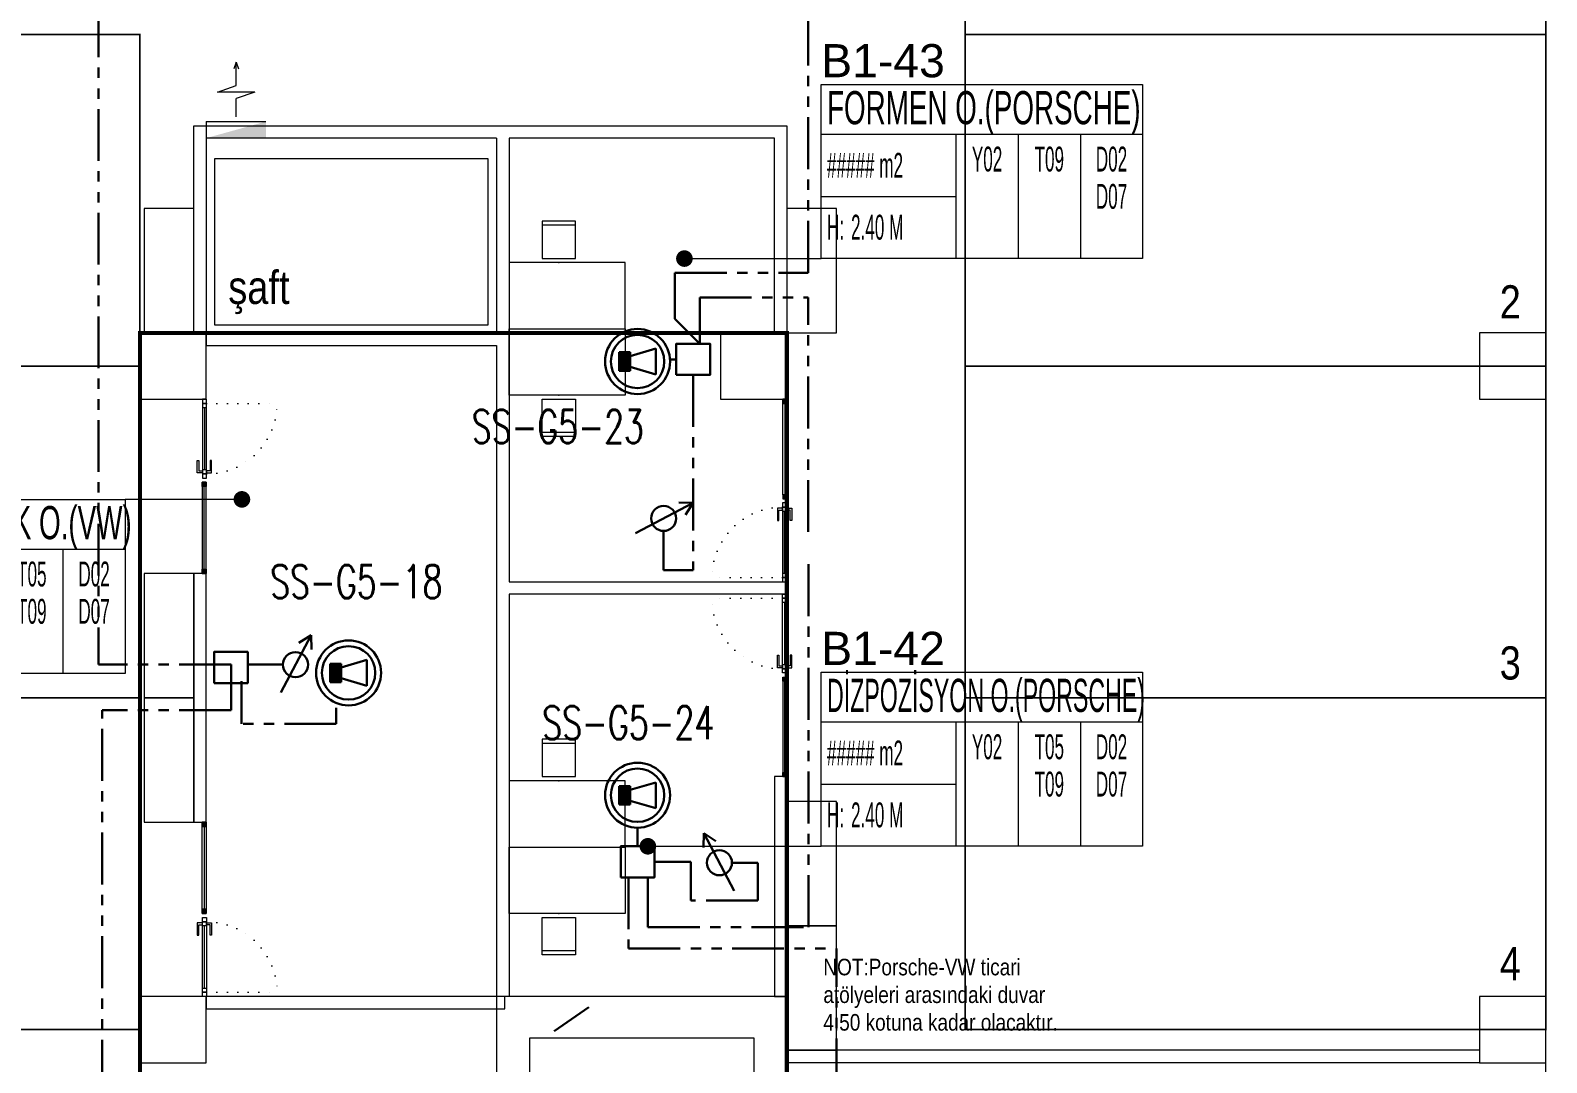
# Model space of a CAD drawing. Header units: metres. Extents: x -13545 to 152404, y -11890 to 28436.
# Drawn here: x 59528 to 61356, y 3200 to 4445 of the extents above; entities that cross this region are included whole.
import ezdxf
from ezdxf.enums import TextEntityAlignment as Align
from ezdxf.xclip import XClip

# ---------------------------------------------------------------- set-up
doc = ezdxf.new("R2010")
doc.units = ezdxf.units.M
doc.header["$LTSCALE"] = 100
doc.header["$MEASUREMENT"] = 0
doc.header["$XCLIPFRAME"] = 0
for name, pattern in [('DOT2', [0.125, 0, -0.125]), ('DOT5', [0.75, 0, -0.75]), ('HIDDEN', [0.375, 0.25, -0.125]), ('PHANTOM2', [1.25, 0.625, -0.125, 0.125, -0.125, 0.125, -0.125])]:
    doc.linetypes.add(name, pattern=pattern)
doc.layers.get('0').update_dxf_attribs({"color": 9, "lineweight": 9})
for name, color, linetype, lineweight in [('00', 9, 'Continuous', 9), ('01', 9, 'Continuous', 9), ('05', 9, 'Continuous', 9), ('06B', 9, 'Continuous', 9), ('06D', 9, 'Continuous', 9), ('10', 9, 'Continuous', 9), ('15', 9, 'Continuous', 9), ('20', 9, 'DOT2', 9), ('21', 9, 'Continuous', 9), ('21_mahal200', 9, 'Continuous', 9), ('32-ekipman', 9, 'Continuous', 9), ('E-3W ACİL ANONS İÇİN HOPARLÖR (GÖMME) (YANGINA DAYANIKLI)', 7, 'Continuous', 30), ('E-KABLO', 7, 'Continuous', 30), ('E-SES AYAR ANAHTARI', 7, 'Continuous', 30), ('E-YANGIN', 7, 'Continuous', 30), ('E-YAZI', 7, 'Continuous', 30)]:
    doc.layers.add(name, color=color, linetype=linetype, lineweight=lineweight)
doc.styles.add('Arial', font='arial.ttf', dxfattribs={"height": 2.5})
doc.styles.add('ILGAZ', font='txttw.shx')
doc.styles.add('MuuM_TEXT-STANDART', font='ARIALN.TTF')
doc.dimstyles.new('MuuM_DIM200', dxfattribs={"dimscale": 20, "dimtxt": 2, "dimasz": 1, "dimexe": 1, "dimexo": 1, "dimgap": 1, "dimtad": 1, "dimdec": 1, "dimrnd": 0.5, "dimdsep": 46, "dimtxsty": 'MuuM_TEXT-STANDART', "dimblk": 'ARCHTICK', "dimcen": 0, "dimdle": 0.15, "dimclrd": 256, "dimclre": 256, "dimclrt": 256, "dimadec": 0, "dimazin": 0, "dimtfac": 5, "dimtdec": 1, "dimtix": 1, "dimtmove": 2, "dimatfit": 3, "dimldrblk": 'DOT', "dimfxl": 3, "dimfxlon": 1, "dimtolj": 1, "dimlwd": -1, "dimlwe": -1, "dimarcsym": 0})

# ---------------------------------------------------------------- blocks, each defined once
blk = doc.blocks.new('100_SES AYAR ANAHTARI')
at = {"layer": 'E-SES AYAR ANAHTARI', "color": 4}
for p, q in [((1.776, 3.255), (-1.686, 1.426)), ((1.776, 3.255), (0.915, 3.283)), ((1.776, 3.255), (1.312, 2.529)), ((0, 0), (0, 1.561))]:
    blk.add_line(p, q, dxfattribs=at)
blk.add_circle((0, 2.317), 0.756, dxfattribs=at)
blk = doc.blocks.new('100_3W ACİL ANONS İÇİN HOPARLÖR (GÖMME) (YANGINA DAYANIKLI)')
at = {"layer": 'E-3W ACİL ANONS İÇİN HOPARLÖR (GÖMME) (YANGINA DAYANIKLI)', "color": 4}
for p, q in [((-1.58, -0.79), (-1.58, 0.79)), ((-1.58, 0.79), (-0.63, 0.79)), ((-0.63, 0.47), (1.58, 1.11)), ((-0.63, 0.79), (-0.63, -0.79)), ((1.58, -1.11), (1.58, 1.11)), ((-0.63, -0.79), (-1.58, -0.79)), ((-0.63, -0.47), (1.58, -1.11))]:
    blk.add_line(p, q, dxfattribs=at)
at = {"layer": 'E-3W ACİL ANONS İÇİN HOPARLÖR (GÖMME) (YANGINA DAYANIKLI)', "color": 3}
for radius in [2.8, 2.3]:
    blk.add_circle((0, 0), radius, dxfattribs=at)
at = {"layer": 'E-3W ACİL ANONS İÇİN HOPARLÖR (GÖMME) (YANGINA DAYANIKLI)', "color": 4}
blk.add_solid([(-1.58, 0.79), (-0.63, 0.79), (-1.58, -0.79), (-0.63, -0.79)], dxfattribs=at)
blk = doc.blocks.new('p-kolon_80x80')
blk.add_lwpolyline([(-40, -40), (40, -40), (40, 40), (-40, 40)], close=True)
blk = doc.blocks.new('1.bod.mimari.elk')
at = {"layer": '01'}
blk.add_lwpolyline([(4130, -5950), (4130, -5950), (4130, -5950), (4130, -5400), (4400, -5400), (4400, -5950), (4400, -5950), (4400, -5950), (4440, -5950), (4440, -5350), (4090, -5350), (4090, -5950), (4130, -5950)], dxfattribs=at)
for p in [(3700, -4590), (4400, -4590), (5315, -4590), (3700, -5390), (5315, -5390)]:
    blk.add_blockref('p-kolon_80x80', p, dxfattribs=at)
blk = doc.blocks.new('p-işyeri')
at = {"color": 0, "const_width": 2}
blk.add_lwpolyline([(200, 0), (200, 700), (-200, 700), (-200, 0)], close=True, dxfattribs=at)
blk = doc.blocks.new('p-dilatasyon yeri')
at = {"layer": '06D'}
blk.add_lwpolyline([(5355, 80), (5355, 6454.5)], dxfattribs=at)
blk = doc.blocks.new('prf-10x10')
blk.add_lwpolyline([(-5, -5), (5, -5), (5, 5), (-5, 5)], close=True)
at = {"color": 255}
blk.add_solid([(-5, -5), (5, -5), (-5, 5), (5, 5)], dxfattribs=at)
at = {"layer": '10'}
blk.add_point((0, 0), dxfattribs=at)
blk = doc.blocks.new('*U344')
at = {"layer": '06D'}
blk.add_lwpolyline([(-2.5, 110), (2.5, 110), (2.5, 0), (-2.5, 0)], close=True, dxfattribs=at)
at = {"layer": '15'}
blk.add_lwpolyline([(0, 105), (0, 5)], dxfattribs=at)
at = {"layer": '10', "xscale": 0.5, "yscale": 0.5, "rotation": 90}
for p in [(0, 107.5), (0, 2.5)]:
    blk.add_blockref('prf-10x10', p, dxfattribs=at)
blk = doc.blocks.new('p-al-01')
at = {"layer": '06B'}
for points in [[(27, 4.3), (27, 10.6), (42, 10.6), (42, 8.7), (29.3, 8.7), (29.3, 8.7), (29.3, 4.3), (27, 4.3)], [(27, -0.7), (27, -6.9), (42, -6.9), (42, -5), (29.3, -5), (29.3, -5), (29.3, -0.7), (27, -0.7)]]:
    blk.add_lwpolyline(points, dxfattribs=at)
at = {"layer": '06D'}
for p, q in [((115.7, 4.3), (28.8, 4.3)), ((28.8, -0.7), (115.7, -0.7))]:
    blk.add_line(p, q, dxfattribs=at)
at = {"layer": '10'}
for points in [[(25.7, -0.7), (25.7, 4.3), (20.7, 4.3), (20.7, -0.7)], [(30.7, -0.7), (30.7, 4.3), (25.7, 4.3), (25.7, -0.7)], [(110.7, -0.7), (110.7, 4.3), (105.7, 4.3), (105.7, -0.7)], [(115.7, -0.7), (115.7, 4.3), (110.7, 4.3), (110.7, -0.7)]]:
    blk.add_lwpolyline(points, close=True, dxfattribs=at)
at = {"layer": '15'}
blk.add_lwpolyline([(105.7, 1.8), (30.7, 1.8)], dxfattribs=at)
at = {"layer": '20'}
blk.add_lwpolyline([(110.7, -0.7), (110.7, -85.7)], dxfattribs=at)
blk.add_arc((110.7, -0.7), 85, 180, 270, dxfattribs=at)
blk = doc.blocks.new('YD-72-20')
at = {"linetype": 'Continuous'}
for p, q in [((0, 0.714), (-0.028, 0.634)), ((0, 0.714), (0.028, 0.634)), ((0, 0.434), (0, 0.714)), ((0.225, 0.355), (0, 0.434)), ((-0.225, 0.355), (0.225, 0.355)), ((-0.225, 0.355), (0, 0.276)), ((0, 0.058), (0, 0.276)), ((0.36, 0), (-0.36, 0)), ((0.36, 0), (0.36, -0.2))]:
    blk.add_line(p, q, dxfattribs=at)
blk.add_solid([(0.36, -0.2), (-0.36, 0), (-0.36, -0.2)])
blk = doc.blocks.new('b1 yan.dol')
at = {"xscale": -100, "yscale": 100, "zscale": 100}
blk.add_blockref('YD-72-20', (59776, -15176.4), dxfattribs=at)
blk = doc.blocks.new('p-birim')
blk.add_lwpolyline([(0, 0), (1, 0), (1, 1), (0, 1)], close=True)
blk = doc.blocks.new('_ArchTick')
at = {"color": 0, "linetype": 'ByBlock', "const_width": 0.15}
blk.add_lwpolyline([(-0.5, -0.5), (0.5, 0.5)], dxfattribs=at)
blk = doc.blocks.new('_Dot')
at = {"color": 0, "linetype": 'ByBlock', "lineweight": -2}
blk.add_line((-0.5, 0), (-1, 0), dxfattribs=at)
at = {"color": 0, "linetype": 'ByBlock', "const_width": 0.5}
blk.add_lwpolyline([(-0.25, 0, 1), (0.25, 0, 1)], format="xyb", close=True, dxfattribs=at)
blk = doc.blocks.new('0_roomno2')
blk.add_lwpolyline([(19.375, -10.5), (0, -10.5), (0, 0), (19.375, 0)], close=True)
for points in [[(0, -3), (19.375, -3)], [(8.125, -3), (8.125, -10.5)], [(11.875, -3), (11.875, -10.5)], [(15.625, -3), (15.625, -10.5)], [(0, -6.75), (8.125, -6.75)]]:
    blk.add_lwpolyline(points)
at = {"style": 'MuuM_TEXT-STANDART', "width": 0.6}
blk.add_text('H:', height=1.5, dxfattribs=at).set_placement((0.35, -8.608), align=Align.MIDDLE_LEFT)
at = {"style": 'Arial'}
blk.add_attdef('ODANO', (0, 1.17), '', height=2, dxfattribs=at)
blk.add_attdef('MEKANADI', text='', height=2, dxfattribs=at).set_placement((0.35, -3), align=Align.BOTTOM_LEFT)
at = {"style": 'MuuM_TEXT-STANDART', "width": 0.6}
for tag, p in [('M2', (0.35, -4.875)), ('TEMIZTAVANYUKSEKLIGI', (1.8, -8.608))]:
    blk.add_attdef(tag, text='', height=1.5, dxfattribs=at).set_placement(p, align=Align.MIDDLE_LEFT)
for tag, p in [('YER01', (10, -4.5)), ('TAVAN01', (13.75, -4.5)), ('DUVAR01', (17.5, -4.5)), ('YER02', (10, -6.75)), ('TAVAN02', (13.75, -6.75)), ('DUVAR02', (17.5, -6.75)), ('YER03', (10, -9)), ('TAVAN03', (13.75, -9)), ('DUVAR03', (17.5, -9))]:
    blk.add_attdef(tag, text='', height=1.5, dxfattribs=at).set_placement(p, align=Align.MIDDLE_CENTER)
blk = doc.blocks.new('p-sandalye')
blk.add_line((-45, 20), (-45, -20))
blk.add_lwpolyline([(-5, 20), (-50, 20), (-50, -20), (-5, -20)], close=True)
blk.add_point((0, 0.1))
blk = doc.blocks.new('p-masa_servis')
at = {"linetype": 'DOT5'}
blk.add_lwpolyline([(0, 0), (0, 0)], dxfattribs=at)
blk.add_lwpolyline([(0, 0), (0, -80), (140, -80), (140, 0)], close=True)
for p, rotation in [((60, 0), 270), ((50, -110.1), 2.073722e-10)]:
    blk.add_blockref('p-sandalye', p, dxfattribs=dict(rotation=rotation))
blk = doc.blocks.new('1.bod.mimari1.elk')
at = {"layer": '00'}
for points in [[(3725, -4550), (3725, -4300), (4440, -4300), (4440, -4550), (4425, -4550), (4425, -4315), (4105, -4315), (4105, -4850), (4105, -4850), (4105, -4850), (4105, -4850), (4105, -4850), (4105, -4850), (4105, -4850), (4105, -4850), (4105, -4850), (4105, -4850), (4105, -4850), (4105, -4850), (4105, -4850), (4440, -4850), (4440, -4865), (4105, -4865), (4105, -5350), (4100, -5350)], [(4090, -4315), (4090, -4550), (3740, -4550), (3740, -4565), (4090, -4565), (4090, -4970), (4090, -4970), (4090, -4970), (4090, -4985), (4090, -4985), (4090, -4985), (4090, -5350)], [(4090, -4315), (3740, -4315), (3740, -4550)], [(4090, -5350), (3740, -5350), (3740, -5365), (4020, -5365)], [(4020, -5365), (4100, -5365), (4100, -5350)], [(5275, -5415), (4440, -5415)], [(5275, -5430), (4440, -5430)]]:
    blk.add_lwpolyline(points, dxfattribs=at)
for points in [[(3725, -5140), (3740, -5140), (3740, -4840), (3725, -4840)], [(4440, -5350), (4440, -5085), (4425, -5085), (4425, -5350)]]:
    blk.add_lwpolyline(points, close=True, dxfattribs=at)
at = {"layer": '06D'}
for points in [[(3750, -4540), (4080, -4540), (4080, -4340), (3750, -4340)], [(4435, -4630), (4440, -4630), (4440, -4745), (4435, -4745)], [(4435, -5085), (4440, -5085), (4440, -4970), (4435, -4970)]]:
    blk.add_lwpolyline(points, close=True, dxfattribs=at)
at = {"layer": '15'}
for points in [[(4437.5, -4635), (4437.5, -4745)], [(4437.5, -5080), (4437.5, -4970)]]:
    blk.add_lwpolyline(points, dxfattribs=at)
at = {"layer": '20', "ltscale": 2, "const_width": 5}
blk.add_lwpolyline([(4440, -7830), (3660, -7830), (3660, -4550), (4440, -4550)], close=True, dxfattribs=at)
for name, p in [('p-dilatasyon yeri', (0, -8630)), ('*U344', (3737.5, -5250))]:
    blk.add_blockref(name, p)
for p, rotation in [((3739.6, -4745.67), 90.00000000000001), ((4435.4, -4734.33), 270)]:
    blk.add_blockref('p-al-01', p, dxfattribs=dict(rotation=rotation))
at = {"xscale": -1}
for name, p, rotation in [('*U344', (3737.5, -4730), 180), ('p-al-01', (4435.4, -4980.67), 270), ('p-al-01', (3739.6, -5234.33), 90)]:
    blk.add_blockref(name, p, dxfattribs=dict(at, rotation=rotation))
at = {"layer": '05', "xscale": 60.00000000000003, "yscale": 150}
for p in [(3665, -4550), (4440, -4550), (3665, -4990), (3665, -5140), (4440, -5265), (4440, -5415), (4440, -5580)]:
    blk.add_blockref('p-birim', p, dxfattribs=at)
at = {"layer": '05'}
ref = blk.add_blockref('p-masa_servis', (4105, -4465), dxfattribs=at)
XClip(ref).set_block_clipping_path([(-55.5106706136, -84.5585723777), (163.3295749435, 61.9818189005)])
ref = blk.add_blockref('p-masa_servis', (4105, -4625), dxfattribs=dict(at, xscale=-1, rotation=180))
XClip(ref).set_block_clipping_path([(-55.5106706136, -84.5585723777), (163.3295749435, 61.9818189005)])
ref = blk.add_blockref('p-masa_servis', (4105, -5090), dxfattribs=at)
XClip(ref).set_block_clipping_path([(-55.5106706136, -84.5585723777), (163.3295749435, 61.9818189005)])
ref = blk.add_blockref('p-masa_servis', (4105, -5250), dxfattribs=dict(at, xscale=-1, rotation=180))
XClip(ref).set_block_clipping_path([(-55.5106706136, -84.5585723777), (163.3295749435, 61.9818189005)])
at = {"layer": '06D', "color": 89, "linetype": 'HIDDEN', "true_color": 0x2e4d23, "rotation": 90}
for p in [(5355, -3990), (3660, -4390), (5355, -4390), (3660, -4790), (5355, -4790), (3660, -5190), (5355, -5190), (3660, -5590)]:
    blk.add_blockref('p-işyeri', p, dxfattribs=at)
at = {"layer": '10', "extrusion": (0, 0, -1), "yscale": 0.5, "zscale": -1, "rotation": 270}
for p, xscale in [((-4437.5, -4632.5), -0.5), ((-4437.5, -4747.5), -0.5), ((-4437.5, -4967.5), 0.5), ((-4437.5, -5082.5), 0.5)]:
    blk.add_blockref('prf-10x10', p, dxfattribs=dict(at, xscale=xscale))
at = {"layer": '21_mahal200'}
ref = blk.add_blockref('0_roomno2', (4481.35, -4250.27), dxfattribs=dict(at, xscale=20, yscale=20, zscale=20))
ref.add_attrib('ODANO', 'B1-43', (4481.35, -4241.63), dxfattribs={"layer": '0', "height": 40, "style": 'Arial'})
ref.add_attrib('MEKANADI', 'FORMEN O.(PORSCHE)', dxfattribs={"layer": '0', "height": 40, "style": 'Arial', "width": 0.6}).set_placement((4488.35, -4310.27), align=Align.BOTTOM_LEFT)
ref.add_attrib('M2', '##### m2', dxfattribs={"layer": '0', "height": 30, "style": 'MuuM_TEXT-STANDART', "width": 0.6}).set_placement((4488.35, -4347.77), align=Align.MIDDLE_LEFT)
ref.add_attrib('TEMIZTAVANYUKSEKLIGI', '2.40 M', dxfattribs={"layer": '0', "height": 30, "style": 'MuuM_TEXT-STANDART', "width": 0.6}).set_placement((4517.35, -4422.43), align=Align.MIDDLE_LEFT)
ref.add_attrib('YER01', 'Y02', dxfattribs={"layer": '0', "height": 30, "style": 'MuuM_TEXT-STANDART', "width": 0.6}).set_placement((4681.35, -4340.27), align=Align.MIDDLE_CENTER)
ref.add_attrib('TAVAN01', 'T09', dxfattribs={"layer": '0', "height": 30, "style": 'MuuM_TEXT-STANDART', "width": 0.6}).set_placement((4756.35, -4340.27), align=Align.MIDDLE_CENTER)
ref.add_attrib('DUVAR01', 'D02', dxfattribs={"layer": '0', "height": 30, "style": 'MuuM_TEXT-STANDART', "width": 0.6}).set_placement((4831.35, -4340.27), align=Align.MIDDLE_CENTER)
ref.add_attrib('DUVAR02', 'D07', dxfattribs={"layer": '0', "height": 30, "style": 'MuuM_TEXT-STANDART', "width": 0.6}).set_placement((4831.35, -4385.27), align=Align.MIDDLE_CENTER)
ref = blk.add_blockref('0_roomno2', (3254.7, -4750.67), dxfattribs=dict(at, xscale=20, yscale=20, zscale=20))
ref.add_attrib('ODANO', 'B1-49', (3254.7, -4742.03), dxfattribs={"layer": '0', "height": 40, "style": 'Arial'})
ref.add_attrib('MEKANADI', 'ŞARJ+ELEKTRİK O.(VW)', dxfattribs={"layer": '0', "height": 40, "style": 'Arial', "width": 0.6}).set_placement((3261.7, -4810.67), align=Align.BOTTOM_LEFT)
ref.add_attrib('M2', '##### m2', dxfattribs={"layer": '0', "height": 30, "style": 'MuuM_TEXT-STANDART', "width": 0.6}).set_placement((3261.7, -4848.17), align=Align.MIDDLE_LEFT)
ref.add_attrib('TEMIZTAVANYUKSEKLIGI', '2.40 M', dxfattribs={"layer": '0', "height": 30, "style": 'MuuM_TEXT-STANDART', "width": 0.6}).set_placement((3290.7, -4922.83), align=Align.MIDDLE_LEFT)
ref.add_attrib('YER01', 'Y02', dxfattribs={"layer": '0', "height": 30, "style": 'MuuM_TEXT-STANDART', "width": 0.6}).set_placement((3454.7, -4840.67), align=Align.MIDDLE_CENTER)
ref.add_attrib('TAVAN01', 'T05', dxfattribs={"layer": '0', "height": 30, "style": 'MuuM_TEXT-STANDART', "width": 0.6}).set_placement((3529.7, -4840.67), align=Align.MIDDLE_CENTER)
ref.add_attrib('DUVAR01', 'D02', dxfattribs={"layer": '0', "height": 30, "style": 'MuuM_TEXT-STANDART', "width": 0.6}).set_placement((3604.7, -4840.67), align=Align.MIDDLE_CENTER)
ref.add_attrib('TAVAN02', 'T09', dxfattribs={"layer": '0', "height": 30, "style": 'MuuM_TEXT-STANDART', "width": 0.6}).set_placement((3529.7, -4885.67), align=Align.MIDDLE_CENTER)
ref.add_attrib('DUVAR02', 'D07', dxfattribs={"layer": '0', "height": 30, "style": 'MuuM_TEXT-STANDART', "width": 0.6}).set_placement((3604.7, -4885.67), align=Align.MIDDLE_CENTER)
ref = blk.add_blockref('0_roomno2', (4481.35, -4959.03), dxfattribs=dict(at, xscale=20, yscale=20, zscale=20))
ref.add_attrib('ODANO', 'B1-42', (4481.35, -4950.39), dxfattribs={"layer": '0', "height": 40, "style": 'Arial'})
ref.add_attrib('MEKANADI', 'DİZPOZİSYON O.(PORSCHE)', dxfattribs={"layer": '0', "height": 40, "style": 'Arial', "width": 0.5}).set_placement((4488.35, -5019.03), align=Align.BOTTOM_LEFT)
ref.add_attrib('M2', '##### m2', dxfattribs={"layer": '0', "height": 30, "style": 'MuuM_TEXT-STANDART', "width": 0.6}).set_placement((4488.35, -5056.53), align=Align.MIDDLE_LEFT)
ref.add_attrib('TEMIZTAVANYUKSEKLIGI', '2.40 M', dxfattribs={"layer": '0', "height": 30, "style": 'MuuM_TEXT-STANDART', "width": 0.6}).set_placement((4517.35, -5131.19), align=Align.MIDDLE_LEFT)
ref.add_attrib('YER01', 'Y02', dxfattribs={"layer": '0', "height": 30, "style": 'MuuM_TEXT-STANDART', "width": 0.6}).set_placement((4681.35, -5049.03), align=Align.MIDDLE_CENTER)
ref.add_attrib('TAVAN01', 'T05', dxfattribs={"layer": '0', "height": 30, "style": 'MuuM_TEXT-STANDART', "width": 0.6}).set_placement((4756.35, -5049.03), align=Align.MIDDLE_CENTER)
ref.add_attrib('DUVAR01', 'D02', dxfattribs={"layer": '0', "height": 30, "style": 'MuuM_TEXT-STANDART', "width": 0.6}).set_placement((4831.35, -5049.03), align=Align.MIDDLE_CENTER)
ref.add_attrib('TAVAN02', 'T09', dxfattribs={"layer": '0', "height": 30, "style": 'MuuM_TEXT-STANDART', "width": 0.6}).set_placement((4756.35, -5094.03), align=Align.MIDDLE_CENTER)
ref.add_attrib('DUVAR02', 'D07', dxfattribs={"layer": '0', "height": 30, "style": 'MuuM_TEXT-STANDART', "width": 0.6}).set_placement((4831.35, -5094.03), align=Align.MIDDLE_CENTER)
ref = blk.add_blockref('0_roomno2', (3254.7, -5442.72), dxfattribs=dict(at, xscale=20, yscale=20, zscale=20))
ref.add_attrib('ODANO', 'B1-51', (3254.7, -5434.08), dxfattribs={"layer": '0', "height": 40, "style": 'Arial'})
ref.add_attrib('MEKANADI', 'ELEK.O.', dxfattribs={"layer": '0', "height": 40, "style": 'Arial'}).set_placement((3261.7, -5502.72), align=Align.BOTTOM_LEFT)
ref.add_attrib('M2', '#### m2', dxfattribs={"layer": '0', "height": 30, "style": 'MuuM_TEXT-STANDART', "width": 0.6}).set_placement((3261.7, -5540.22), align=Align.MIDDLE_LEFT)
ref.add_attrib('TEMIZTAVANYUKSEKLIGI', '2.90 M', dxfattribs={"layer": '0', "height": 30, "style": 'MuuM_TEXT-STANDART', "width": 0.6}).set_placement((3290.7, -5614.88), align=Align.MIDDLE_LEFT)
ref.add_attrib('YER01', 'Y01', dxfattribs={"layer": '0', "height": 30, "style": 'MuuM_TEXT-STANDART', "width": 0.6}).set_placement((3454.7, -5532.72), align=Align.MIDDLE_CENTER)
ref.add_attrib('TAVAN01', 'T09', dxfattribs={"layer": '0', "height": 30, "style": 'MuuM_TEXT-STANDART', "width": 0.6}).set_placement((3529.7, -5532.72), align=Align.MIDDLE_CENTER)
ref.add_attrib('DUVAR01', 'D07', dxfattribs={"layer": '0', "height": 30, "style": 'MuuM_TEXT-STANDART', "width": 0.6}).set_placement((3604.7, -5532.72), align=Align.MIDDLE_CENTER)
at = {"layer": '32-ekipman'}
blk.add_blockref('b1 yan.dol', (-56000, 10881.42), dxfattribs=at)
at = {"layer": '21', "style": 'MuuM_TEXT-STANDART'}
blk.add_text('şaft ', height=40, dxfattribs=at).set_placement((3766.55, -4515))
for s, p in [('2', (5299.38, -4544.5)), ('3', (5299.38, -4979.91)), ('4', (5299.38, -5342.67))]:
    blk.add_text(s, height=40, dxfattribs=at).set_placement(p, align=Align.BOTTOM_LEFT)
at = {"layer": '21', "insert": (4483.94, -5304.66), "char_height": 20, "width": 289.3932, "attachment_point": 1, "style": 'MuuM_TEXT-STANDART'}
blk.add_mtext('NOT:Porsche-VW ticari atölyeleri arasındaki duvar 4.50 kotuna kadar olacaktır.', dxfattribs=at)
at = {"layer": '21_mahal200'}
for points in [[(4316.46, -4460.27), (4481.35, -4460.27)], [(3782.97, -4750.67), (3642.2, -4750.67)], [(4272.37, -5169.03), (4481.35, -5169.03)]]:
    blk.add_leader(points, dimstyle='MuuM_DIM200', override={"dimasz": 1, "dimfxl": 10}, dxfattribs=at)

msp = doc.modelspace()

# ---------------------------------------------------------------- linework, layer by layer
at = {"layer": 'E-KABLO', "color": 6, "linetype": 'PHANTOM2'}
for p, q in [((59610, 5100), (59610, 3680)), ((60465.7, 4152.6), (60465.7, 4541.8)), ((60305, 4152.6), (60465.7, 4152.6)), ((60305, 4097), (60305, 4152.6)), ((60335, 4122.6), (60465.7, 4122.6)), ((60335, 4067), (60335, 4122.6)), ((60465.7, 3840), (60465.7, 4122.6)), ((60335, 4067), (60305, 4097)), ((60466.2, 3363.6), (60466.2, 3810)), ((59770, 3680), (59610, 3680)), ((59770, 3625), (59770, 3680)), ((59770, 3625), (59614.5, 3625)), ((59614.5, 2665), (59614.5, 3625)), ((60249, 3423.5), (60249, 3337.8)), ((60272.4, 3423.5), (60272.4, 3363.6)), ((60272.4, 3363.6), (60466.2, 3363.6)), ((60249, 3337.8), (60500, 3337.8)), ((60500, 666.6), (60500, 3337.8))]:
    msp.add_line(p, q, dxfattribs=at)
at = {"layer": 'E-KABLO', "color": 5, "linetype": 'PHANTOM2'}
for p, q in [((60299.1, 4048.2), (60306.6, 4048.2)), ((59782.3, 3608.5), (59782.3, 3660)), ((59896.8, 3628), (59896.8, 3608.5)), ((59896.8, 3608.5), (59782.3, 3608.5)), ((60260, 3461.1), (60260, 3483.4))]:
    msp.add_line(p, q, dxfattribs=at)
at = {"layer": 'E-KABLO', "color": 3, "linetype": 'PHANTOM2'}
for p, q in [((60326.9, 4029.4), (60326.9, 3794)), ((60291.4, 3810), (60291.4, 3794)), ((60326.9, 3794), (60291.4, 3794)), ((59801.2, 3680), (59790, 3680)), ((60280.3, 3442.3), (60324.1, 3442.3)), ((60324.1, 3442.3), (60324.1, 3395.4)), ((60405, 3441.1), (60405, 3395.4)), ((60405, 3395.4), (60324.1, 3395.4))]:
    msp.add_line(p, q, dxfattribs=at)
at = {"layer": 'E-YANGIN'}
msp.add_line((60159.4, 3238), (60201.4, 3267.1), dxfattribs=at)
at = {"layer": 'E-YAZI', "color": 3, "linetype": 'Continuous', "ltscale": 100}
for points in [[(60306.6, 4029.4), (60347.3, 4029.4), (60347.3, 4067), (60306.6, 4067)], [(59749.4, 3657.8), (59790, 3657.8), (59790, 3695.4), (59749.4, 3695.4)], [(60239.7, 3423.5), (60280.3, 3423.5), (60280.3, 3461.1), (60239.7, 3461.1)]]:
    msp.add_lwpolyline(points, close=True, dxfattribs=at)

# ---------------------------------------------------------------- block references
at = {"layer": '06D'}
for name in ['1.bod.mimari.elk', '1.bod.mimari1.elk']:
    msp.add_blockref(name, (56000, 8630), dxfattribs=at)
at = {"layer": 'E-3W ACİL ANONS İÇİN HOPARLÖR (GÖMME) (YANGINA DAYANIKLI)', "xscale": 14, "yscale": 14, "zscale": 14}
for p in [(60260, 4045.6), (59911.6, 3670.1), (60260, 3522.5)]:
    msp.add_blockref('100_3W ACİL ANONS İÇİN HOPARLÖR (GÖMME) (YANGINA DAYANIKLI)', p, dxfattribs=at)
at = {"layer": 'E-SES AYAR ANAHTARI', "xscale": 20, "yscale": 20, "zscale": 20}
msp.add_blockref('100_SES AYAR ANAHTARI', (60291.4, 3810), dxfattribs=at)
at = {"layer": 'E-SES AYAR ANAHTARI', "yscale": 20, "zscale": 20}
for p, xscale, rotation in [((59801.2, 3680), -20, 270), ((60405, 3441.1), 20, 89.99999999999999)]:
    msp.add_blockref('100_SES AYAR ANAHTARI', p, dxfattribs=dict(at, xscale=xscale, rotation=rotation))

# ---------------------------------------------------------------- texts
at = {"layer": 'E-YAZI', "color": 3, "style": 'ILGAZ', "width": 0.7}
for s, p in [('SS-G5-23', (60060, 3947.3)), ('SS-G5-18', (59817, 3760.1)), ('SS-G5-24', (60145, 3590))]:
    msp.add_text(s, height=40, dxfattribs=at).set_placement(p)

doc.saveas('drawing.dxf')
